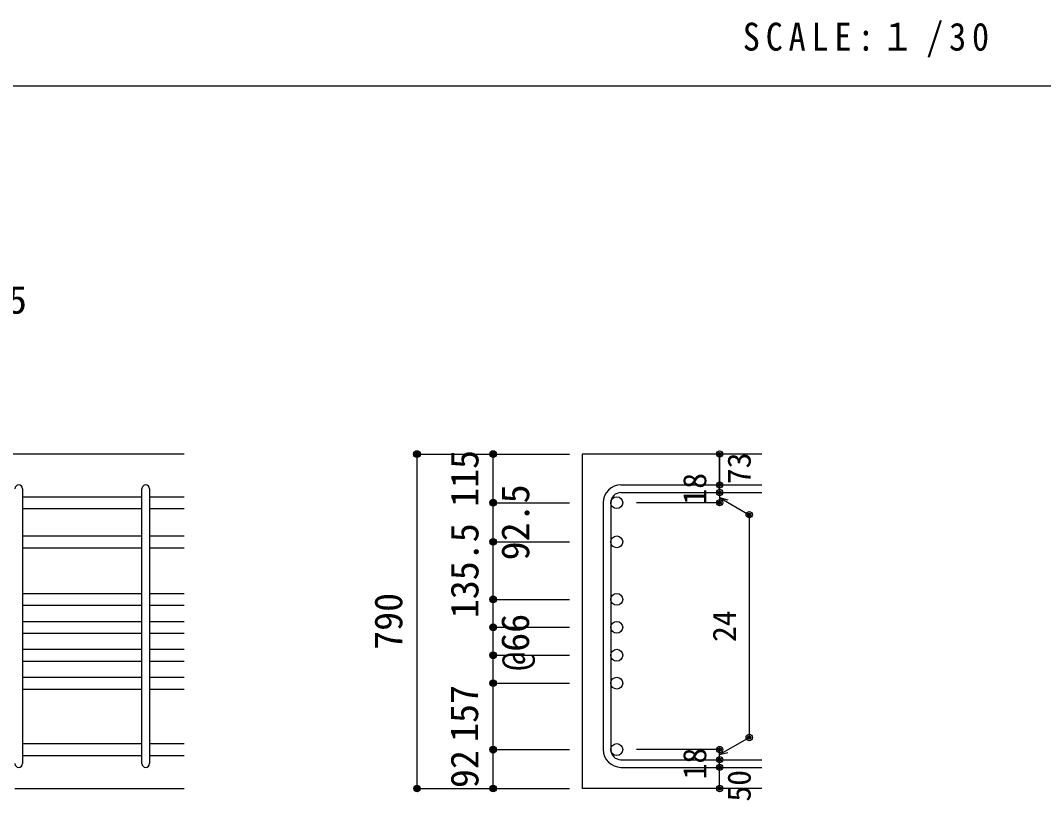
# Model space of a CAD drawing. Units: millimetres at full size, sheet at 1:30. Extents: x -5973 to 5954, y -4195 to 4201.
# Drawn here: x 1215 to 3633, y -1911 to -67 of the extents above; entities that cross this region are included whole.
import ezdxf
from ezdxf.enums import TextEntityAlignment as Align

# ---------------------------------------------------------------- set-up
doc = ezdxf.new("R2010")
doc.units = ezdxf.units.MM
doc.header["$LTSCALE"] = 30
doc.header["$PDMODE"] = 32
doc.header["$PDSIZE"] = 15
for name, color, linetype in [('0-1_躯体線', 2, 'Continuous'), ('0-5_基礎梁筋', 7, 'Continuous'), ('0-6_スタラップ筋', 7, 'Continuous'), ('0-D_寸法', 4, 'Continuous'), ('6-7_文字', 7, 'Continuous'), ('F-0_枠', 6, 'Continuous')]:
    doc.layers.add(name, color=color, linetype=linetype)
doc.styles.add('ＭＳ ゴシック', font='')
doc.styles.get('ＭＳ ゴシック').set_extended_font_data('MS Gothic')

msp = doc.modelspace()

# ---------------------------------------------------------------- linework, layer by layer
at = {"layer": '0-1_躯体線'}
for p, q in [((1602.44, -1092.16), (-97.56, -1092.16)), ((2967.44, -1092.16), (2542.44, -1092.16)), ((2542.44, -1092.16), (2542.44, -1882.66)), ((1202.44, -1882.66), (1602.44, -1882.66)), ((2967.44, -1882.66), (2542.44, -1882.66))]:
    msp.add_line(p, q, dxfattribs=at)
at = {"layer": '0-5_基礎梁筋'}
for p, q in [((1220.44, -1193.09), (1502.44, -1193.09)), ((1520.44, -1193.09), (1602.44, -1193.09)), ((1220.44, -1221.09), (1502.44, -1221.09)), ((1520.44, -1221.09), (1602.44, -1221.09)), ((1220.44, -1285.66), (1502.44, -1285.66)), ((1520.44, -1285.66), (1602.44, -1285.66)), ((1220.44, -1313.66), (1502.44, -1313.66)), ((1520.44, -1313.66), (1602.44, -1313.66)), ((1220.44, -1421.66), (1502.44, -1421.66)), ((1520.44, -1421.66), (1602.44, -1421.66)), ((1220.44, -1449.66), (1502.44, -1449.66)), ((1520.44, -1449.66), (1602.44, -1449.66)), ((1220.44, -1487.66), (1502.44, -1487.66)), ((1520.44, -1487.66), (1602.44, -1487.66)), ((1220.44, -1515.66), (1502.44, -1515.66)), ((1520.44, -1515.66), (1602.44, -1515.66)), ((1220.44, -1553.66), (1502.44, -1553.66)), ((1520.44, -1553.66), (1602.44, -1553.66)), ((1220.44, -1581.66), (1502.44, -1581.66)), ((1520.44, -1581.66), (1602.44, -1581.66)), ((1220.44, -1619.66), (1502.44, -1619.66)), ((1520.44, -1619.66), (1602.44, -1619.66)), ((1220.44, -1647.66), (1502.44, -1647.66)), ((1520.44, -1647.66), (1602.44, -1647.66)), ((1220.44, -1776.66), (1502.44, -1776.66)), ((1520.44, -1776.66), (1602.44, -1776.66)), ((1220.44, -1804.66), (1502.44, -1804.66)), ((1520.44, -1804.66), (1602.44, -1804.66))]:
    msp.add_line(p, q, dxfattribs=at)
at = {"layer": '0-5_基礎梁筋', "color": 3}
for centre in [(2624.44, -1207.09), (2624.44, -1299.66), (2624.44, -1435.66), (2624.44, -1501.66), (2624.44, -1567.66), (2624.44, -1633.66), (2624.44, -1790.66)]:
    msp.add_circle(centre, 14, dxfattribs=at)
at = {"layer": '0-6_スタラップ筋'}
for p, q in [((1220.44, -1174.09), (1220.44, -1823.66)), ((1502.44, -1823.66), (1502.44, -1174.09)), ((1520.44, -1174.09), (1520.44, -1823.66)), ((2634.44, -1165.09), (2967.44, -1165.09)), ((2634.44, -1183.09), (2967.44, -1183.09)), ((2592.44, -1207.09), (2592.44, -1790.66)), ((2610.44, -1207.09), (2610.44, -1790.66)), ((2634.44, -1814.66), (2967.44, -1814.66)), ((2634.44, -1832.66), (2967.44, -1832.66))]:
    msp.add_line(p, q, dxfattribs=at)
for centre, radius, start, end in [((1211.44, -1174.09), 9, 0, 180), ((1511.44, -1174.09), 9, 0, 180), ((2634.44, -1207.09), 42, 90, 180), ((2634.44, -1207.09), 24, 90, 180), ((2634.44, -1790.66), 42, 180, 270), ((2634.44, -1790.66), 24, 180, 270), ((1211.44, -1823.66), 9, 180, 0), ((1511.44, -1823.66), 9, 180, 0)]:
    msp.add_arc(centre, radius, start, end, dxfattribs=at)
at = {"layer": '0-D_寸法'}
for p, q in [((2152.44, -1092.16), (2332.44, -1092.16)), ((2152.44, -1092.16), (2332.44, -1092.16)), ((2152.44, -1882.66), (2152.44, -1092.16)), ((2332.44, -1092.16), (2512.44, -1092.16)), ((2332.44, -1092.16), (2512.44, -1092.16)), ((2867.44, -1165.09), (2867.44, -1092.16)), ((2867.44, -1092.16), (2867.44, -1165.09)), ((2867.44, -1183.09), (2867.44, -1165.09)), ((2867.44, -1183.09), (2867.44, -1207.09)), ((2332.44, -1207.09), (2512.44, -1207.09)), ((2332.44, -1207.09), (2512.44, -1207.09)), ((2867.44, -1207.09), (2671.35, -1207.09)), ((2867.44, -1195.09), (2937.5, -1235.54)), ((2867.44, -1195.09), (2886.76, -1200.27)), ((2937.5, -1235.54), (2937.5, -1762.21)), ((2332.44, -1299.66), (2512.44, -1299.66)), ((2332.44, -1299.66), (2512.44, -1299.66)), ((2332.44, -1435.66), (2512.44, -1435.66)), ((2332.44, -1435.66), (2512.44, -1435.66)), ((2332.44, -1790.66), (2332.44, -1435.66)), ((2332.44, -1501.66), (2512.44, -1501.66)), ((2332.44, -1567.66), (2512.44, -1567.66)), ((2332.44, -1633.66), (2512.44, -1633.66)), ((2867.44, -1802.66), (2937.5, -1762.21)), ((2332.44, -1882.66), (2332.44, -1790.66)), ((2332.44, -1790.66), (2512.44, -1790.66)), ((2867.44, -1790.66), (2671.35, -1790.66)), ((2867.44, -1814.66), (2867.44, -1790.66)), ((2867.44, -1802.66), (2886.76, -1797.49))]:
    msp.add_line(p, q, dxfattribs=at)
for points in [[(2332.44, -1435.66), (2332.44, -1299.66), (2332.44, -1207.09), (2332.44, -1092.16)], [(2867.44, -1882.66), (2867.44, -1832.66), (2867.44, -1814.66)], [(2152.44, -1882.66), (2332.44, -1882.66), (2512.44, -1882.66)]]:
    msp.add_lwpolyline(points, dxfattribs=at)
for centre, radius in [((2152.44, -1092.16), 8), ((2152.44, -1092.16), 7.2), ((2152.44, -1092.16), 6.4), ((2152.44, -1092.16), 5.6), ((2152.44, -1092.16), 4.8), ((2332.44, -1092.16), 8), ((2332.44, -1092.16), 7.2), ((2332.44, -1092.16), 6.4), ((2332.44, -1092.16), 5.6), ((2332.44, -1092.16), 4.8), ((2152.44, -1092.16), 4), ((2152.44, -1092.16), 3.2), ((2152.44, -1092.16), 2.4), ((2152.44, -1092.16), 1.6), ((2152.44, -1092.16), 0.8), ((2332.44, -1092.16), 4), ((2332.44, -1092.16), 3.2), ((2332.44, -1092.16), 2.4), ((2332.44, -1092.16), 1.6), ((2332.44, -1092.16), 0.8), ((2867.44, -1092.16), 4), ((2867.44, -1092.16), 3.6), ((2867.44, -1092.16), 3.2), ((2867.44, -1092.16), 2.8), ((2867.44, -1092.16), 2.4), ((2867.44, -1092.16), 2), ((2867.44, -1092.16), 1.6), ((2867.44, -1092.16), 1.2), ((2867.44, -1092.16), 0.8), ((2867.44, -1092.16), 0.4), ((2867.44, -1165.09), 4), ((2867.44, -1183.09), 4), ((2867.44, -1165.09), 3.6), ((2867.44, -1183.09), 3.6), ((2867.44, -1165.09), 3.2), ((2867.44, -1183.09), 3.2), ((2867.44, -1165.09), 2.8), ((2867.44, -1183.09), 2.8), ((2867.44, -1165.09), 2.4), ((2867.44, -1183.09), 2.4), ((2867.44, -1165.09), 2), ((2867.44, -1183.09), 2), ((2867.44, -1165.09), 1.6), ((2867.44, -1183.09), 1.6), ((2867.44, -1165.09), 1.2), ((2867.44, -1183.09), 1.2), ((2867.44, -1165.09), 0.8), ((2867.44, -1183.09), 0.8), ((2867.44, -1165.09), 0.4), ((2867.44, -1183.09), 0.4), ((2332.44, -1207.09), 8), ((2332.44, -1207.09), 7.2), ((2332.44, -1207.09), 6.4), ((2332.44, -1207.09), 5.6), ((2332.44, -1207.09), 4.8), ((2332.44, -1207.09), 4), ((2332.44, -1207.09), 3.2), ((2332.44, -1207.09), 2.4), ((2332.44, -1207.09), 1.6), ((2332.44, -1207.09), 0.8), ((2867.44, -1207.09), 4), ((2867.44, -1207.09), 3.6), ((2867.44, -1207.09), 3.2), ((2867.44, -1207.09), 2.8), ((2867.44, -1207.09), 2.4), ((2867.44, -1207.09), 2), ((2867.44, -1207.09), 1.6), ((2867.44, -1207.09), 1.2), ((2867.44, -1207.09), 0.8), ((2867.44, -1207.09), 0.4), ((2937.5, -1235.54), 4), ((2937.5, -1235.54), 3.6), ((2937.5, -1235.54), 3.2), ((2937.5, -1235.54), 2.8), ((2937.5, -1235.54), 2.4), ((2937.5, -1235.54), 2), ((2937.5, -1235.54), 1.6), ((2937.5, -1235.54), 1.2), ((2937.5, -1235.54), 0.8), ((2937.5, -1235.54), 0.4), ((2332.44, -1299.66), 8), ((2332.44, -1299.66), 7.2), ((2332.44, -1299.66), 6.4), ((2332.44, -1299.66), 5.6), ((2332.44, -1299.66), 4.8), ((2332.44, -1299.66), 4), ((2332.44, -1299.66), 3.2), ((2332.44, -1299.66), 2.4), ((2332.44, -1299.66), 1.6), ((2332.44, -1299.66), 0.8), ((2332.44, -1435.66), 8), ((2332.44, -1435.66), 7.2), ((2332.44, -1435.66), 6.4), ((2332.44, -1435.66), 5.6), ((2332.44, -1435.66), 4.8), ((2332.44, -1435.66), 4), ((2332.44, -1435.66), 3.2), ((2332.44, -1435.66), 2.4), ((2332.44, -1435.66), 1.6), ((2332.44, -1435.66), 0.8), ((2332.44, -1501.66), 8), ((2332.44, -1501.66), 7.2), ((2332.44, -1501.66), 6.4), ((2332.44, -1501.66), 5.6), ((2332.44, -1501.66), 4.8), ((2332.44, -1501.66), 4), ((2332.44, -1501.66), 3.2), ((2332.44, -1501.66), 2.4), ((2332.44, -1501.66), 1.6), ((2332.44, -1501.66), 0.8), ((2332.44, -1567.66), 8), ((2332.44, -1567.66), 7.2), ((2332.44, -1567.66), 6.4), ((2332.44, -1567.66), 5.6), ((2332.44, -1567.66), 4.8), ((2332.44, -1567.66), 4), ((2332.44, -1567.66), 3.2), ((2332.44, -1567.66), 2.4), ((2332.44, -1567.66), 1.6), ((2332.44, -1567.66), 0.8), ((2332.44, -1633.66), 8), ((2332.44, -1633.66), 7.2), ((2332.44, -1633.66), 6.4), ((2332.44, -1633.66), 5.6), ((2332.44, -1633.66), 4.8), ((2332.44, -1633.66), 4), ((2332.44, -1633.66), 3.2), ((2332.44, -1633.66), 2.4), ((2332.44, -1633.66), 1.6), ((2332.44, -1633.66), 0.8), ((2937.5, -1762.21), 4), ((2937.5, -1762.21), 3.6), ((2937.5, -1762.21), 3.2), ((2937.5, -1762.21), 2.8), ((2937.5, -1762.21), 2.4), ((2937.5, -1762.21), 2), ((2937.5, -1762.21), 1.6), ((2937.5, -1762.21), 1.2), ((2937.5, -1762.21), 0.8), ((2937.5, -1762.21), 0.4), ((2332.44, -1790.66), 8), ((2332.44, -1790.66), 7.2), ((2332.44, -1790.66), 6.4), ((2332.44, -1790.66), 5.6), ((2332.44, -1790.66), 4.8), ((2332.44, -1790.66), 4), ((2332.44, -1790.66), 3.2), ((2332.44, -1790.66), 2.4), ((2867.44, -1790.66), 4), ((2867.44, -1790.66), 3.6), ((2867.44, -1790.66), 3.2), ((2867.44, -1790.66), 2.8), ((2867.44, -1790.66), 2.4), ((2867.44, -1790.66), 2), ((2332.44, -1790.66), 1.6), ((2332.44, -1790.66), 0.8), ((2867.44, -1814.66), 4), ((2867.44, -1814.66), 3.6), ((2867.44, -1814.66), 3.2), ((2867.44, -1814.66), 2.8), ((2867.44, -1814.66), 2.4), ((2867.44, -1814.66), 2), ((2867.44, -1790.66), 1.6), ((2867.44, -1814.66), 1.6), ((2867.44, -1790.66), 1.2), ((2867.44, -1790.66), 0.8), ((2867.44, -1790.66), 0.4), ((2867.44, -1832.66), 4), ((2867.44, -1832.66), 3.6), ((2867.44, -1832.66), 3.2), ((2867.44, -1832.66), 2.8), ((2867.44, -1832.66), 2.4), ((2867.44, -1832.66), 2), ((2867.44, -1832.66), 1.6), ((2867.44, -1814.66), 1.2), ((2867.44, -1832.66), 1.2), ((2867.44, -1814.66), 0.8), ((2867.44, -1832.66), 0.8), ((2867.44, -1814.66), 0.4), ((2867.44, -1832.66), 0.4), ((2152.44, -1882.66), 7.2), ((2152.44, -1882.66), 6.4), ((2152.44, -1882.66), 5.6), ((2152.44, -1882.66), 4.8), ((2152.44, -1882.66), 4), ((2152.44, -1882.66), 3.2), ((2152.44, -1882.66), 2.4), ((2152.44, -1882.66), 1.6), ((2152.44, -1882.66), 0.8), ((2332.44, -1882.66), 7.2), ((2332.44, -1882.66), 6.4), ((2332.44, -1882.66), 5.6), ((2332.44, -1882.66), 4.8), ((2332.44, -1882.66), 4), ((2332.44, -1882.66), 3.2), ((2332.44, -1882.66), 2.4), ((2332.44, -1882.66), 1.6), ((2332.44, -1882.66), 0.8), ((2867.44, -1882.66), 4), ((2867.44, -1882.66), 3.6), ((2867.44, -1882.66), 3.2), ((2867.44, -1882.66), 2.8), ((2867.44, -1882.66), 2.4), ((2867.44, -1882.66), 2), ((2867.44, -1882.66), 1.6), ((2867.44, -1882.66), 1.2), ((2867.44, -1882.66), 0.8), ((2867.44, -1882.66), 0.4)]:
    msp.add_circle(centre, radius, dxfattribs=at)
at = {"layer": '0-D_寸法', "color": 7}
for p in [(2152.44, -1092.16), (2152.44, -1092.16), (2332.44, -1092.16), (2867.44, -1092.16), (2867.44, -1165.09), (2867.44, -1183.09), (2332.44, -1207.09), (2867.44, -1207.09), (2937.5, -1235.54), (2332.44, -1299.66), (2332.44, -1435.66), (2332.44, -1501.66), (2332.44, -1501.66), (2332.44, -1567.66), (2332.44, -1567.66), (2332.44, -1633.66), (2332.44, -1633.66), (2937.5, -1762.21), (2332.44, -1790.66), (2332.44, -1790.66), (2867.44, -1790.66), (2867.44, -1790.66), (2867.44, -1814.66), (2867.44, -1832.66), (2152.44, -1882.66), (2152.44, -1882.66), (2332.44, -1882.66), (2867.44, -1882.66)]:
    msp.add_point(p, dxfattribs=at)
at = {"layer": 'F-0_枠', "color": 2}
msp.add_line((-5972.88, -222.05), (3723.6, -222.05), dxfattribs=at)

# ---------------------------------------------------------------- texts
at = {"layer": '0-D_寸法', "style": 'ＭＳ ゴシック'}
msp.add_text('167.5', height=65.98, dxfattribs=at).set_placement((1006.19, -780.12), align=Align.BOTTOM_LEFT)
for s, height, p in [('115', 65.98, (2317.44, -1217.13)), ('73', 54.99, (2957.44, -1163.36)), ('18', 54.99, (2852.44, -1211.59)), ('92.5', 65.98, (2437.44, -1343.38)), ('135.5', 65.98, (2317.44, -1480.16)), ('790', 65.98, (2137.44, -1554.91)), ('@66', 65.98, (2436.98, -1604.42)), ('24', 54.99, (2922.5, -1536.38)), ('157', 65.98, (2316.73, -1772.67)), ('92', 65.98, (2317.44, -1881.66)), ('18', 54.99, (2852.44, -1861.16)), ('50', 54.99, (2957.44, -1913.66))]:
    msp.add_text(s, height=height, rotation=90, dxfattribs=at).set_placement(p, align=Align.BOTTOM_LEFT)
at = {"layer": '6-7_文字', "color": 2, "insert": (2922.26, -154.55), "char_height": 65.98, "attachment_point": 7, "style": 'ＭＳ ゴシック'}
msp.add_mtext('\\T1.34;\\W0.9;SCALE:１/30', dxfattribs=at)

doc.saveas('drawing.dxf')
